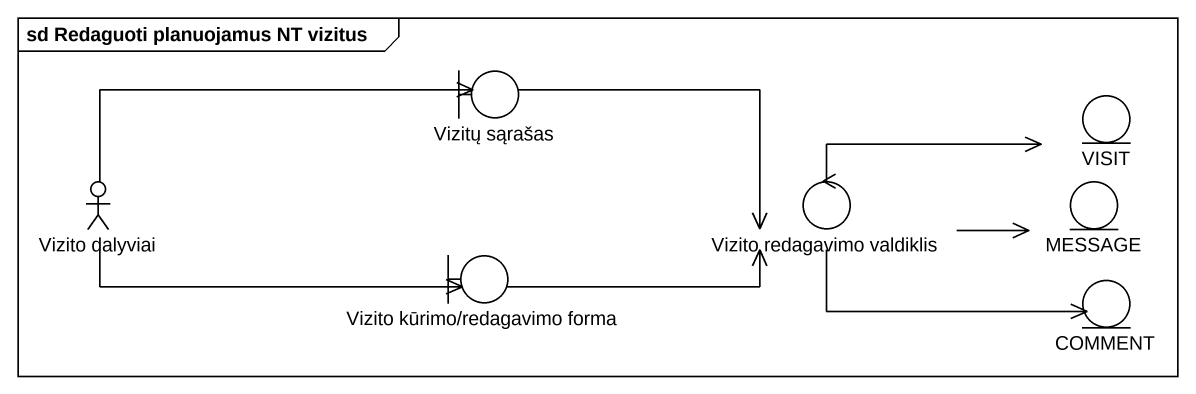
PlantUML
@startuml
mainframe sd Redaguoti planuojamus NT vizitus
boundary "Vizitų sąrašas" as Vizitų_sąrašas
entity VISIT
actor "Vizito dalyviai" as Vizito_dalyviai
control "Vizito redagavimo valdiklis" as Vizito_redagavimo_valdiklis
entity MESSAGE
boundary "Vizito kūrimo/redagavimo forma" as Vizito_kūrimo_redagavimo
entity COMMENT
Vizitų_sąrašas -right-> Vizito_redagavimo_valdiklis
Vizito_dalyviai -right-> Vizitų_sąrašas
Vizito_dalyviai -right-> Vizito_kūrimo_redagavimo
Vizito_redagavimo_valdiklis -right-> VISIT
Vizito_redagavimo_valdiklis -right-> MESSAGE
Vizito_redagavimo_valdiklis -right-> COMMENT
Vizito_kūrimo_redagavimo -right-> Vizito_redagavimo_valdiklis
@enduml
